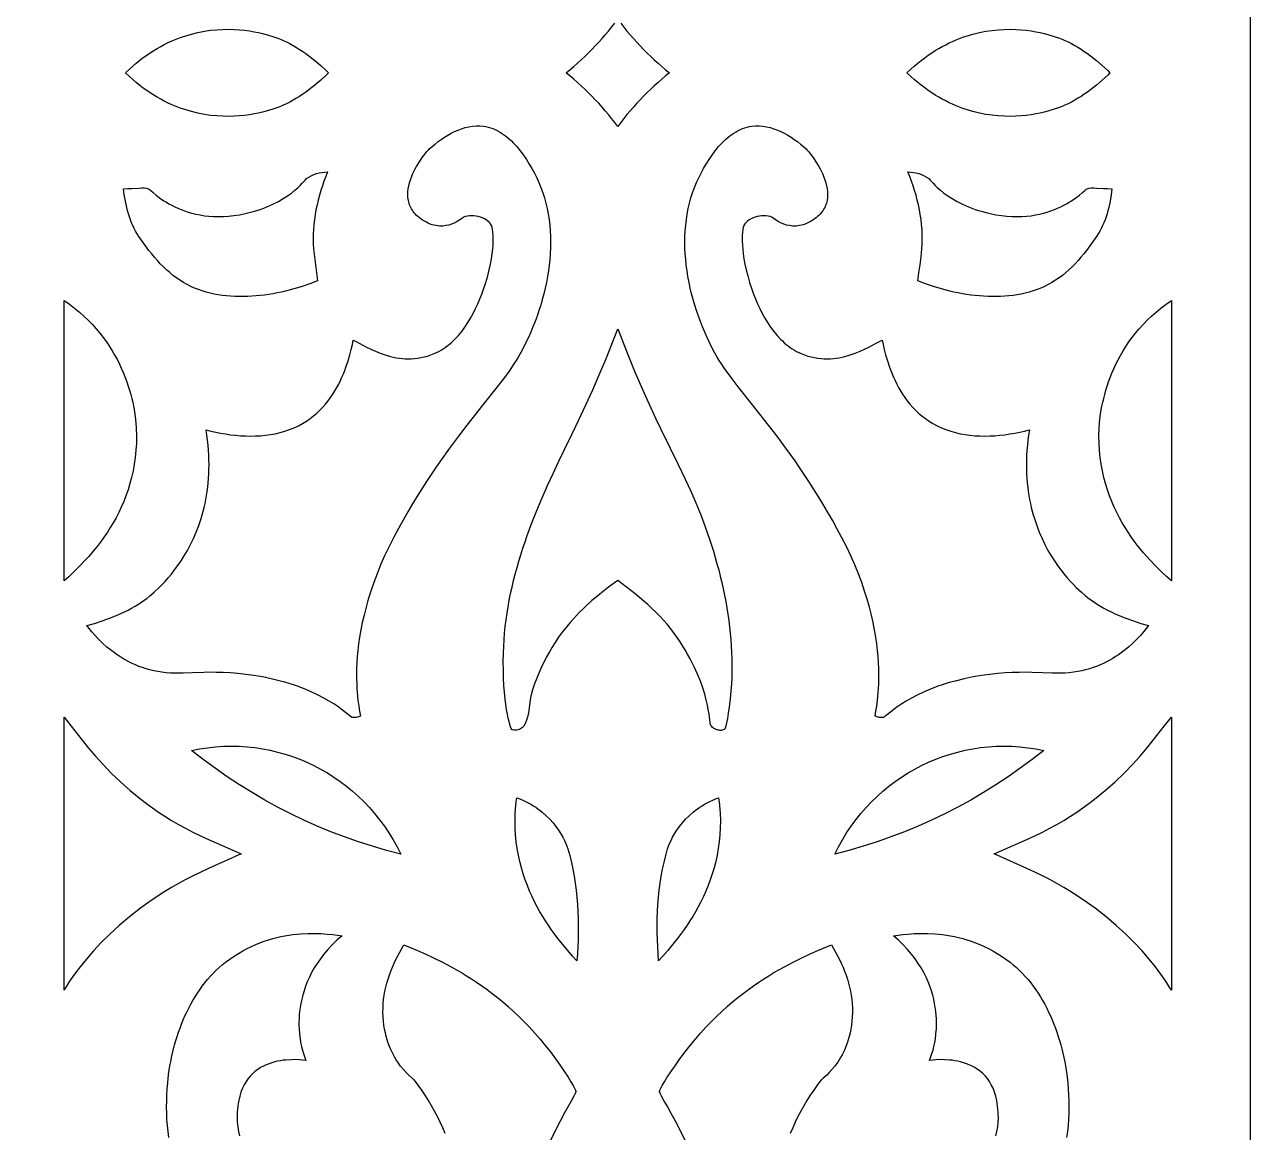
# Model space of a CAD drawing. Extents: x -375 to 375, y -1025 to 1025.
# Drawn here: x 192.5 to 270, y 99.4 to 169.5 of the extents above; entities that cross this region are included whole.
import ezdxf

# ---------------------------------------------------------------- set-up
doc = ezdxf.new("R2010")
doc.units = 0
doc.layers.add('LAYER_1', color=18, linetype='CONTINUOUS')
doc.layers.add('LAYER_2', color=174, linetype='CONTINUOUS')

msp = doc.modelspace()

# ---------------------------------------------------------------- linework, layer by layer
at = {"layer": 'LAYER_1'}
for points in [[(205.751, 169.159), (206.09, 169.137), (206.415, 169.105), (206.723, 169.063), (207.015, 169.014), (207.29, 168.958), (207.546, 168.899), (207.782, 168.838), (208.192, 168.714), (208.511, 168.602), (208.732, 168.514), (208.847, 168.464), (209.063, 168.365), (209.274, 168.259), (209.483, 168.146), (209.689, 168.026), (209.891, 167.9), (210.091, 167.769), (210.287, 167.633), (210.481, 167.491), (210.858, 167.194), (211.223, 166.882), (211.577, 166.558), (211.722, 166.415), (211.577, 166.272), (211.223, 165.947), (210.858, 165.635), (210.481, 165.339), (210.287, 165.197), (210.091, 165.06), (209.891, 164.929), (209.689, 164.804), (209.483, 164.684), (209.274, 164.571), (209.063, 164.465), (208.847, 164.366), (208.732, 164.316), (208.511, 164.228), (208.192, 164.115), (207.782, 163.992), (207.546, 163.93), (207.29, 163.871), (207.015, 163.816), (206.723, 163.767), (206.415, 163.725), (206.09, 163.692), (205.751, 163.67), (205.398, 163.661), (205.032, 163.666), (204.655, 163.687), (204.267, 163.726), (203.869, 163.783), (203.462, 163.862), (203.047, 163.964), (202.837, 164.024), (202.626, 164.09), (202.413, 164.163), (202.199, 164.243), (201.983, 164.329), (201.766, 164.423), (201.549, 164.524), (201.33, 164.632), (201.111, 164.749), (200.891, 164.873), (200.671, 165.006), (200.45, 165.147), (200.229, 165.297), (200.008, 165.456), (199.787, 165.624), (199.567, 165.801), (199.346, 165.987), (199.126, 166.183), (198.906, 166.39), (198.882, 166.415), (198.906, 166.44), (199.126, 166.646), (199.346, 166.843), (199.567, 167.029), (199.787, 167.206), (200.008, 167.374), (200.229, 167.533), (200.45, 167.682), (200.671, 167.824), (200.891, 167.956), (201.111, 168.081), (201.33, 168.197), (201.549, 168.306), (201.766, 168.407), (201.983, 168.501), (202.199, 168.587), (202.413, 168.667), (202.626, 168.739), (202.837, 168.806), (203.047, 168.866), (203.462, 168.967), (203.869, 169.046), (204.267, 169.104), (204.655, 169.143), (205.032, 169.164), (205.398, 169.169)], [(255.16, 169.156), (255.499, 169.135), (255.824, 169.102), (256.133, 169.061), (256.425, 169.012), (256.699, 168.957), (256.955, 168.898), (257.191, 168.837), (257.6, 168.714), (257.919, 168.602), (258.14, 168.514), (258.255, 168.465), (258.47, 168.365), (258.681, 168.259), (258.889, 168.146), (259.094, 168.027), (259.296, 167.901), (259.494, 167.77), (259.69, 167.633), (259.882, 167.492), (260.258, 167.195), (260.621, 166.883), (260.973, 166.558), (261.117, 166.415), (260.973, 166.272), (260.621, 165.947), (260.258, 165.635), (259.882, 165.338), (259.69, 165.197), (259.494, 165.06), (259.296, 164.929), (259.094, 164.803), (258.889, 164.684), (258.681, 164.57), (258.47, 164.464), (258.255, 164.365), (258.14, 164.315), (257.919, 164.228), (257.6, 164.116), (257.191, 163.993), (256.955, 163.931), (256.699, 163.873), (256.425, 163.818), (256.133, 163.769), (255.824, 163.727), (255.499, 163.695), (255.16, 163.673), (254.807, 163.664), (254.441, 163.669), (254.064, 163.691), (253.675, 163.729), (253.277, 163.787), (252.869, 163.866), (252.454, 163.968), (252.244, 164.028), (252.032, 164.094), (251.819, 164.167), (251.604, 164.246), (251.388, 164.333), (251.171, 164.426), (250.953, 164.527), (250.734, 164.636), (250.514, 164.752), (250.293, 164.876), (250.073, 165.009), (249.851, 165.15), (249.63, 165.3), (249.408, 165.458), (249.186, 165.625), (248.964, 165.802), (248.743, 165.988), (248.522, 166.184), (248.301, 166.39), (248.277, 166.415), (248.301, 166.44), (248.522, 166.645), (248.743, 166.841), (248.964, 167.028), (249.186, 167.204), (249.408, 167.372), (249.63, 167.53), (249.851, 167.68), (250.073, 167.821), (250.293, 167.953), (250.514, 168.078), (250.734, 168.194), (250.953, 168.302), (251.171, 168.403), (251.388, 168.497), (251.604, 168.583), (251.819, 168.663), (252.032, 168.735), (252.244, 168.802), (252.454, 168.862), (252.869, 168.963), (253.277, 169.042), (253.675, 169.1), (254.064, 169.139), (254.441, 169.16), (254.807, 169.165)], [(221.283, 163.062), (221.513, 163.041), (221.665, 163.015), (221.814, 162.981), (221.961, 162.938), (222.104, 162.886), (222.245, 162.827), (222.384, 162.76), (222.52, 162.686), (222.653, 162.605), (222.783, 162.518), (222.911, 162.424), (223.035, 162.324), (223.157, 162.219), (223.277, 162.109), (223.393, 161.994), (223.618, 161.75), (223.832, 161.492), (224.034, 161.221), (224.226, 160.94), (224.405, 160.652), (224.574, 160.359), (224.731, 160.065), (224.876, 159.772), (225.01, 159.483), (225.144, 159.164), (225.265, 158.838), (225.371, 158.507), (225.463, 158.171), (225.542, 157.83), (225.609, 157.485), (225.662, 157.136), (225.703, 156.784), (225.731, 156.428), (225.748, 156.07), (225.754, 155.711), (225.748, 155.349), (225.73, 154.986), (225.703, 154.623), (225.665, 154.259), (225.616, 153.895), (225.558, 153.532), (225.49, 153.169), (225.414, 152.808), (225.328, 152.449), (225.233, 152.092), (225.13, 151.738), (225.019, 151.387), (224.901, 151.04), (224.774, 150.696), (224.641, 150.357), (224.501, 150.023), (224.354, 149.694), (224.2, 149.371), (224.041, 149.054), (223.876, 148.744), (223.705, 148.44), (223.58, 148.231), (223.442, 148.015), (223.292, 147.793), (223.131, 147.564), (222.775, 147.083), (222.379, 146.57), (221.481, 145.439), (220.466, 144.152), (219.924, 143.445), (219.365, 142.691), (218.791, 141.888), (218.5, 141.468), (218.207, 141.035), (217.913, 140.589), (217.617, 140.129), (217.321, 139.655), (217.025, 139.167), (216.728, 138.664), (216.433, 138.146), (216.139, 137.614), (215.846, 137.066), (215.543, 136.468), (215.266, 135.881), (215.013, 135.307), (214.784, 134.746), (214.579, 134.197), (214.394, 133.662), (214.231, 133.141), (214.087, 132.634), (213.961, 132.141), (213.853, 131.663), (213.761, 131.201), (213.685, 130.754), (213.623, 130.324), (213.574, 129.91), (213.537, 129.513), (213.511, 129.133), (213.495, 128.771), (213.488, 128.427), (213.489, 128.102), (213.497, 127.796), (213.51, 127.509), (213.529, 127.242), (213.575, 126.768), (213.627, 126.378), (213.676, 126.075), (213.734, 125.743), (213.607, 125.699), (213.475, 125.67), (213.341, 125.658), (213.274, 125.66), (213.208, 125.668), (213.164, 125.69), (213.093, 125.742), (212.866, 125.926), (212.52, 126.195), (212.299, 126.354), (212.044, 126.526), (211.755, 126.706), (211.431, 126.893), (211.069, 127.083), (210.67, 127.273), (210.232, 127.461), (209.754, 127.642), (209.5, 127.729), (209.235, 127.814), (208.96, 127.896), (208.674, 127.974), (208.097, 128.115), (207.54, 128.23), (207.002, 128.322), (206.485, 128.394), (205.989, 128.448), (205.514, 128.485), (205.06, 128.508), (204.628, 128.52), (204.218, 128.522), (203.831, 128.517), (203.127, 128.494), (202.519, 128.47), (202.009, 128.461), (201.726, 128.471), (201.452, 128.491), (201.184, 128.522), (200.923, 128.564), (200.67, 128.614), (200.424, 128.674), (200.185, 128.742), (199.953, 128.818), (199.728, 128.901), (199.51, 128.99), (199.299, 129.086), (199.095, 129.187), (198.898, 129.293), (198.708, 129.403), (198.524, 129.517), (198.348, 129.634), (198.179, 129.754), (198.016, 129.876), (197.711, 130.123), (197.433, 130.372), (197.181, 130.617), (196.956, 130.854), (196.757, 131.079), (196.584, 131.286), (196.437, 131.472), (196.922, 131.616), (197.404, 131.773), (197.882, 131.946), (198.354, 132.136), (198.586, 132.238), (198.816, 132.346), (199.043, 132.459), (199.266, 132.579), (199.485, 132.704), (199.701, 132.836), (199.912, 132.975), (200.119, 133.121), (200.225, 133.199), (200.42, 133.353), (200.688, 133.582), (201.015, 133.887), (201.195, 134.069), (201.384, 134.27), (201.581, 134.491), (201.782, 134.732), (201.987, 134.992), (202.193, 135.272), (202.398, 135.572), (202.602, 135.892), (202.8, 136.233), (202.993, 136.594), (203.177, 136.975), (203.352, 137.377), (203.514, 137.8), (203.663, 138.244), (203.731, 138.473), (203.796, 138.708), (203.856, 138.948), (203.911, 139.194), (203.962, 139.444), (204.007, 139.7), (204.048, 139.962), (204.082, 140.228), (204.111, 140.5), (204.134, 140.778), (204.15, 141.061), (204.16, 141.349), (204.163, 141.642), (204.159, 141.941), (204.148, 142.245), (204.13, 142.555), (204.103, 142.871), (204.069, 143.191), (204.027, 143.517), (203.976, 143.849), (204.279, 143.773), (204.586, 143.704), (204.896, 143.643), (205.208, 143.589), (205.522, 143.543), (205.837, 143.507), (206.154, 143.48), (206.471, 143.464), (206.787, 143.457), (207.103, 143.463), (207.417, 143.48), (207.73, 143.509), (208.04, 143.551), (208.348, 143.607), (208.652, 143.676), (208.952, 143.76), (209.253, 143.862), (209.54, 143.978), (209.813, 144.106), (210.072, 144.245), (210.318, 144.396), (210.55, 144.556), (210.771, 144.726), (210.979, 144.904), (211.175, 145.089), (211.359, 145.281), (211.533, 145.479), (211.696, 145.682), (211.848, 145.89), (211.991, 146.1), (212.124, 146.313), (212.248, 146.528), (212.362, 146.744), (212.469, 146.959), (212.567, 147.174), (212.658, 147.387), (212.741, 147.598), (212.818, 147.805), (212.951, 148.206), (213.061, 148.583), (213.151, 148.931), (213.224, 149.242), (213.282, 149.509), (213.459, 149.428), (213.66, 149.326), (214.128, 149.084), (214.393, 148.954), (214.678, 148.824), (214.982, 148.699), (215.304, 148.585), (215.643, 148.487), (215.818, 148.446), (215.997, 148.41), (216.18, 148.381), (216.367, 148.359), (216.557, 148.344), (216.751, 148.338), (216.947, 148.342), (217.147, 148.354), (217.35, 148.378), (217.556, 148.412), (217.764, 148.458), (217.975, 148.515), (218.189, 148.586), (218.405, 148.671), (218.55, 148.736), (218.691, 148.807), (218.829, 148.884), (218.964, 148.968), (219.095, 149.057), (219.224, 149.151), (219.349, 149.251), (219.471, 149.356), (219.589, 149.465), (219.705, 149.579), (219.927, 149.819), (220.137, 150.075), (220.335, 150.344), (220.521, 150.624), (220.696, 150.913), (220.86, 151.21), (221.012, 151.512), (221.154, 151.818), (221.285, 152.126), (221.406, 152.434), (221.517, 152.739), (221.66, 153.17), (221.779, 153.579), (221.877, 153.964), (221.956, 154.327), (222.017, 154.665), (222.063, 154.979), (222.095, 155.268), (222.116, 155.531), (222.126, 155.768), (222.128, 155.978), (222.123, 156.161), (222.114, 156.317), (222.09, 156.542), (222.069, 156.649), (222.049, 156.707), (222.025, 156.762), (221.963, 156.866), (221.884, 156.961), (221.791, 157.046), (221.686, 157.122), (221.571, 157.189), (221.446, 157.246), (221.315, 157.293), (221.179, 157.329), (221.041, 157.356), (220.901, 157.372), (220.762, 157.377), (220.626, 157.371), (220.495, 157.354), (220.371, 157.325), (220.255, 157.285), (220.182, 157.233), (220.027, 157.12), (219.921, 157.052), (219.796, 156.981), (219.655, 156.912), (219.498, 156.848), (219.326, 156.795), (219.14, 156.755), (218.94, 156.733), (218.835, 156.73), (218.728, 156.733), (218.618, 156.743), (218.505, 156.759), (218.389, 156.784), (218.271, 156.816), (218.15, 156.857), (218.027, 156.907), (217.902, 156.967), (217.775, 157.037), (217.663, 157.106), (217.558, 157.178), (217.461, 157.251), (217.37, 157.326), (217.286, 157.404), (217.209, 157.483), (217.139, 157.563), (217.075, 157.646), (217.017, 157.729), (216.964, 157.815), (216.918, 157.901), (216.877, 157.989), (216.842, 158.077), (216.812, 158.167), (216.766, 158.349), (216.74, 158.533), (216.731, 158.719), (216.738, 158.906), (216.759, 159.093), (216.794, 159.28), (216.841, 159.465), (216.898, 159.648), (216.964, 159.827), (217.037, 160.003), (217.117, 160.174), (217.201, 160.339), (217.289, 160.498), (217.469, 160.794), (217.645, 161.053), (217.807, 161.271), (217.942, 161.44), (218.04, 161.554), (218.089, 161.606), (218.265, 161.763), (218.45, 161.916), (218.641, 162.064), (218.839, 162.208), (219.044, 162.344), (219.254, 162.473), (219.468, 162.592), (219.687, 162.701), (219.909, 162.798), (220.134, 162.882), (220.362, 162.951), (220.591, 163.005), (220.821, 163.043), (221.052, 163.062)], [(239.178, 163.043), (239.408, 163.005), (239.638, 162.951), (239.865, 162.882), (240.09, 162.798), (240.313, 162.701), (240.531, 162.592), (240.746, 162.473), (240.956, 162.344), (241.16, 162.208), (241.358, 162.064), (241.55, 161.916), (241.734, 161.763), (241.911, 161.606), (241.96, 161.554), (242.058, 161.44), (242.193, 161.271), (242.354, 161.053), (242.53, 160.794), (242.71, 160.498), (242.798, 160.339), (242.883, 160.174), (242.962, 160.003), (243.036, 159.827), (243.102, 159.648), (243.159, 159.465), (243.205, 159.28), (243.24, 159.093), (243.262, 158.906), (243.269, 158.719), (243.26, 158.533), (243.233, 158.349), (243.188, 158.167), (243.158, 158.077), (243.122, 157.989), (243.082, 157.901), (243.035, 157.815), (242.983, 157.729), (242.925, 157.646), (242.861, 157.563), (242.79, 157.483), (242.713, 157.404), (242.629, 157.326), (242.539, 157.251), (242.441, 157.178), (242.337, 157.106), (242.225, 157.037), (242.098, 156.967), (241.973, 156.907), (241.85, 156.857), (241.729, 156.816), (241.611, 156.784), (241.495, 156.759), (241.382, 156.743), (241.272, 156.733), (241.164, 156.73), (241.059, 156.733), (240.86, 156.755), (240.673, 156.795), (240.501, 156.848), (240.344, 156.912), (240.203, 156.981), (240.079, 157.052), (239.973, 157.12), (239.818, 157.233), (239.745, 157.285), (239.629, 157.325), (239.504, 157.354), (239.373, 157.371), (239.237, 157.377), (239.098, 157.372), (238.959, 157.356), (238.82, 157.329), (238.684, 157.293), (238.553, 157.246), (238.429, 157.189), (238.313, 157.122), (238.208, 157.046), (238.115, 156.961), (238.037, 156.866), (237.975, 156.762), (237.95, 156.707), (237.931, 156.649), (237.91, 156.542), (237.885, 156.317), (237.876, 156.161), (237.872, 155.978), (237.874, 155.768), (237.884, 155.531), (237.904, 155.268), (237.936, 154.979), (237.982, 154.665), (238.044, 154.327), (238.122, 153.964), (238.221, 153.579), (238.34, 153.17), (238.482, 152.739), (238.593, 152.434), (238.714, 152.126), (238.845, 151.818), (238.987, 151.512), (239.14, 151.21), (239.304, 150.913), (239.478, 150.624), (239.665, 150.344), (239.863, 150.075), (240.073, 149.819), (240.295, 149.579), (240.41, 149.465), (240.529, 149.356), (240.651, 149.251), (240.776, 149.151), (240.904, 149.057), (241.036, 148.968), (241.17, 148.884), (241.308, 148.807), (241.45, 148.736), (241.594, 148.671), (241.81, 148.586), (242.024, 148.515), (242.235, 148.458), (242.444, 148.412), (242.65, 148.378), (242.852, 148.354), (243.052, 148.342), (243.249, 148.338), (243.442, 148.344), (243.633, 148.359), (243.819, 148.381), (244.002, 148.41), (244.181, 148.446), (244.357, 148.487), (244.695, 148.585), (245.017, 148.699), (245.321, 148.824), (245.606, 148.954), (245.872, 149.084), (246.34, 149.326), (246.54, 149.428), (246.717, 149.509), (246.776, 149.242), (246.848, 148.931), (246.938, 148.583), (247.048, 148.206), (247.182, 147.805), (247.258, 147.598), (247.341, 147.387), (247.432, 147.174), (247.531, 146.959), (247.637, 146.744), (247.752, 146.528), (247.876, 146.313), (248.009, 146.1), (248.151, 145.89), (248.304, 145.682), (248.467, 145.479), (248.64, 145.281), (248.825, 145.089), (249.021, 144.904), (249.229, 144.726), (249.449, 144.556), (249.682, 144.396), (249.928, 144.245), (250.187, 144.106), (250.46, 143.978), (250.747, 143.862), (251.048, 143.76), (251.348, 143.676), (251.652, 143.607), (251.959, 143.551), (252.269, 143.509), (252.582, 143.48), (252.897, 143.463), (253.212, 143.457), (253.529, 143.464), (253.846, 143.48), (254.162, 143.507), (254.478, 143.543), (254.792, 143.589), (255.104, 143.643), (255.414, 143.704), (255.72, 143.773), (256.023, 143.849), (255.973, 143.517), (255.93, 143.191), (255.896, 142.871), (255.87, 142.555), (255.851, 142.245), (255.84, 141.941), (255.837, 141.642), (255.84, 141.349), (255.85, 141.061), (255.866, 140.778), (255.889, 140.5), (255.917, 140.228), (255.952, 139.962), (255.992, 139.7), (256.038, 139.444), (256.088, 139.194), (256.144, 138.948), (256.204, 138.708), (256.268, 138.473), (256.337, 138.244), (256.485, 137.8), (256.648, 137.377), (256.822, 136.975), (257.007, 136.594), (257.199, 136.233), (257.398, 135.892), (257.601, 135.572), (257.807, 135.272), (258.013, 134.992), (258.217, 134.732), (258.419, 134.491), (258.615, 134.27), (258.804, 134.069), (258.985, 133.887), (259.311, 133.582), (259.58, 133.353), (259.775, 133.199), (259.881, 133.121), (260.087, 132.975), (260.299, 132.836), (260.514, 132.704), (260.734, 132.579), (260.957, 132.459), (261.183, 132.346), (261.413, 132.238), (261.645, 132.136), (262.117, 131.946), (262.595, 131.773), (263.078, 131.616), (263.562, 131.472), (263.415, 131.286), (263.242, 131.079), (263.043, 130.854), (262.818, 130.617), (262.567, 130.372), (262.289, 130.123), (261.984, 129.876), (261.821, 129.754), (261.651, 129.634), (261.475, 129.517), (261.292, 129.403), (261.102, 129.293), (260.905, 129.187), (260.701, 129.086), (260.49, 128.99), (260.272, 128.901), (260.047, 128.818), (259.815, 128.742), (259.576, 128.674), (259.33, 128.614), (259.076, 128.564), (258.816, 128.522), (258.548, 128.491), (258.273, 128.471), (257.991, 128.461), (257.481, 128.47), (256.872, 128.494), (256.168, 128.517), (255.781, 128.522), (255.372, 128.52), (254.94, 128.508), (254.486, 128.485), (254.011, 128.448), (253.514, 128.394), (252.997, 128.322), (252.46, 128.23), (251.903, 128.115), (251.326, 127.974), (251.04, 127.896), (250.764, 127.814), (250.5, 127.729), (250.245, 127.642), (249.767, 127.461), (249.329, 127.273), (248.93, 127.083), (248.569, 126.893), (248.244, 126.706), (247.955, 126.526), (247.701, 126.354), (247.48, 126.195), (247.133, 125.926), (246.907, 125.742), (246.836, 125.69), (246.792, 125.668), (246.726, 125.66), (246.659, 125.658), (246.525, 125.67), (246.393, 125.699), (246.265, 125.743), (246.323, 126.075), (246.373, 126.378), (246.425, 126.768), (246.471, 127.242), (246.489, 127.509), (246.503, 127.796), (246.51, 128.102), (246.511, 128.427), (246.504, 128.771), (246.489, 129.133), (246.463, 129.513), (246.426, 129.91), (246.377, 130.324), (246.315, 130.754), (246.238, 131.201), (246.147, 131.663), (246.038, 132.141), (245.913, 132.634), (245.769, 133.141), (245.605, 133.662), (245.421, 134.197), (245.215, 134.746), (244.986, 135.307), (244.734, 135.881), (244.457, 136.468), (244.153, 137.066), (243.861, 137.614), (243.567, 138.146), (243.271, 138.664), (242.975, 139.167), (242.679, 139.655), (242.382, 140.129), (242.087, 140.589), (241.792, 141.035), (241.499, 141.468), (241.208, 141.888), (240.635, 142.691), (240.075, 143.445), (239.534, 144.152), (238.519, 145.439), (237.62, 146.57), (237.224, 147.083), (236.869, 147.564), (236.707, 147.793), (236.557, 148.015), (236.42, 148.231), (236.294, 148.44), (236.124, 148.744), (235.959, 149.054), (235.799, 149.371), (235.646, 149.694), (235.499, 150.023), (235.359, 150.357), (235.225, 150.696), (235.099, 151.04), (234.98, 151.387), (234.869, 151.738), (234.766, 152.092), (234.672, 152.449), (234.586, 152.808), (234.509, 153.169), (234.441, 153.532), (234.383, 153.895), (234.335, 154.259), (234.297, 154.623), (234.269, 154.986), (234.252, 155.349), (234.246, 155.711), (234.251, 156.07), (234.268, 156.428), (234.297, 156.784), (234.338, 157.136), (234.391, 157.485), (234.457, 157.83), (234.536, 158.171), (234.629, 158.507), (234.735, 158.838), (234.855, 159.164), (234.989, 159.483), (235.123, 159.772), (235.269, 160.065), (235.426, 160.359), (235.594, 160.652), (235.774, 160.94), (235.965, 161.221), (236.168, 161.492), (236.381, 161.75), (236.606, 161.994), (236.723, 162.109), (236.842, 162.219), (236.964, 162.324), (237.089, 162.424), (237.217, 162.518), (237.347, 162.605), (237.48, 162.686), (237.616, 162.76), (237.754, 162.827), (237.895, 162.886), (238.039, 162.938), (238.185, 162.981), (238.335, 163.015), (238.486, 163.041), (238.716, 163.062), (238.947, 163.062)], [(211.539, 159.863), (211.43, 159.572), (211.327, 159.277), (211.232, 158.98), (211.143, 158.679), (211.062, 158.376), (210.99, 158.071), (210.926, 157.763), (210.871, 157.455), (210.825, 157.145), (210.79, 156.835), (210.764, 156.524), (210.749, 156.213), (210.745, 155.902), (210.752, 155.593), (210.771, 155.284), (210.823, 154.78), (210.889, 154.277), (210.961, 153.776), (211.031, 153.274), (210.544, 153.087), (210.043, 152.915), (209.53, 152.76), (209.008, 152.622), (208.744, 152.561), (208.479, 152.504), (208.212, 152.454), (207.944, 152.408), (207.675, 152.369), (207.406, 152.336), (207.137, 152.309), (206.867, 152.288), (206.598, 152.275), (206.33, 152.268), (206.062, 152.268), (205.796, 152.276), (205.531, 152.292), (205.267, 152.315), (205.006, 152.347), (204.747, 152.386), (204.49, 152.435), (204.236, 152.492), (203.985, 152.558), (203.737, 152.633), (203.493, 152.718), (203.253, 152.812), (203.017, 152.916), (202.785, 153.031), (202.551, 153.16), (202.323, 153.301), (202.102, 153.453), (201.886, 153.615), (201.677, 153.786), (201.474, 153.966), (201.276, 154.153), (201.084, 154.347), (200.897, 154.548), (200.716, 154.754), (200.54, 154.965), (200.369, 155.18), (200.041, 155.619), (199.731, 156.066), (199.624, 156.233), (199.524, 156.404), (199.432, 156.58), (199.346, 156.76), (199.266, 156.943), (199.193, 157.13), (199.126, 157.319), (199.064, 157.511), (199.009, 157.706), (198.959, 157.902), (198.874, 158.297), (198.809, 158.695), (198.761, 159.092), (199.034, 159.096), (199.285, 159.107), (199.723, 159.131), (199.909, 159.137), (200.07, 159.136), (200.208, 159.122), (200.268, 159.109), (200.321, 159.092), (200.379, 159.052), (200.48, 158.967), (200.625, 158.844), (200.812, 158.692), (201.042, 158.518), (201.316, 158.331), (201.469, 158.235), (201.633, 158.139), (201.808, 158.044), (201.994, 157.95), (202.19, 157.859), (202.398, 157.772), (202.616, 157.69), (202.845, 157.613), (203.086, 157.544), (203.337, 157.482), (203.599, 157.429), (203.872, 157.386), (204.156, 157.354), (204.451, 157.333), (204.758, 157.326), (205.075, 157.332), (205.403, 157.354), (205.742, 157.391), (206.093, 157.445), (206.454, 157.518), (206.707, 157.578), (206.949, 157.642), (207.182, 157.711), (207.405, 157.785), (207.619, 157.861), (207.823, 157.941), (208.018, 158.024), (208.203, 158.108), (208.548, 158.283), (208.858, 158.462), (209.135, 158.642), (209.379, 158.819), (209.593, 158.99), (209.777, 159.151), (209.933, 159.3), (210.061, 159.432), (210.243, 159.634), (210.33, 159.73), (210.474, 159.829), (210.628, 159.914), (210.789, 159.985), (210.957, 160.043), (211.13, 160.087), (211.305, 160.12), (211.48, 160.14), (211.655, 160.15)], [(248.519, 160.14), (248.695, 160.12), (248.87, 160.087), (249.042, 160.043), (249.21, 159.985), (249.372, 159.914), (249.525, 159.829), (249.669, 159.73), (249.757, 159.634), (249.938, 159.432), (250.067, 159.3), (250.223, 159.151), (250.407, 158.99), (250.62, 158.819), (250.865, 158.642), (251.142, 158.462), (251.452, 158.283), (251.796, 158.108), (251.982, 158.024), (252.177, 157.941), (252.381, 157.861), (252.594, 157.785), (252.817, 157.711), (253.05, 157.642), (253.293, 157.578), (253.546, 157.518), (253.907, 157.445), (254.257, 157.391), (254.597, 157.354), (254.925, 157.332), (255.242, 157.326), (255.548, 157.333), (255.843, 157.354), (256.127, 157.386), (256.4, 157.429), (256.663, 157.482), (256.914, 157.544), (257.154, 157.613), (257.383, 157.69), (257.602, 157.772), (257.809, 157.859), (258.006, 157.95), (258.192, 158.044), (258.366, 158.139), (258.53, 158.235), (258.683, 158.331), (258.957, 158.518), (259.188, 158.692), (259.375, 158.844), (259.519, 158.967), (259.62, 159.052), (259.679, 159.092), (259.732, 159.109), (259.792, 159.122), (259.929, 159.136), (260.091, 159.137), (260.276, 159.131), (260.714, 159.107), (260.966, 159.096), (261.238, 159.092), (261.191, 158.695), (261.126, 158.297), (261.041, 157.902), (260.991, 157.706), (260.935, 157.511), (260.874, 157.319), (260.807, 157.13), (260.733, 156.943), (260.654, 156.76), (260.568, 156.58), (260.475, 156.404), (260.375, 156.233), (260.269, 156.066), (259.959, 155.619), (259.631, 155.18), (259.46, 154.965), (259.283, 154.754), (259.102, 154.548), (258.916, 154.347), (258.724, 154.153), (258.526, 153.966), (258.323, 153.786), (258.113, 153.615), (257.898, 153.453), (257.677, 153.301), (257.449, 153.16), (257.214, 153.031), (256.983, 152.916), (256.746, 152.812), (256.506, 152.718), (256.262, 152.633), (256.014, 152.558), (255.763, 152.492), (255.509, 152.435), (255.253, 152.386), (254.994, 152.347), (254.732, 152.315), (254.469, 152.292), (254.204, 152.276), (253.937, 152.268), (253.67, 152.268), (253.401, 152.275), (253.132, 152.288), (252.863, 152.309), (252.594, 152.336), (252.324, 152.369), (252.056, 152.408), (251.788, 152.454), (251.521, 152.504), (251.255, 152.561), (250.991, 152.622), (250.469, 152.76), (249.957, 152.915), (249.456, 153.087), (248.969, 153.274), (249.038, 153.776), (249.11, 154.277), (249.177, 154.78), (249.229, 155.284), (249.248, 155.593), (249.255, 155.902), (249.251, 156.213), (249.236, 156.524), (249.21, 156.835), (249.174, 157.145), (249.129, 157.455), (249.074, 157.763), (249.01, 158.071), (248.937, 158.376), (248.856, 158.679), (248.768, 158.98), (248.672, 159.277), (248.569, 159.572), (248.46, 159.863), (248.345, 160.15)], [(195.339, 151.786), (195.661, 151.545), (195.967, 151.296), (196.257, 151.04), (196.531, 150.779), (196.79, 150.513), (197.035, 150.242), (197.265, 149.967), (197.481, 149.689), (197.684, 149.408), (197.874, 149.126), (198.051, 148.842), (198.216, 148.558), (198.369, 148.274), (198.51, 147.991), (198.641, 147.71), (198.761, 147.43), (198.87, 147.154), (198.97, 146.881), (199.061, 146.612), (199.142, 146.348), (199.215, 146.09), (199.28, 145.837), (199.337, 145.592), (199.386, 145.354), (199.429, 145.125), (199.496, 144.693), (199.539, 144.302), (199.564, 143.958), (199.577, 143.479), (199.57, 143.011), (199.544, 142.555), (199.5, 142.11), (199.439, 141.677), (199.361, 141.256), (199.269, 140.846), (199.162, 140.447), (199.043, 140.06), (198.911, 139.685), (198.768, 139.32), (198.616, 138.968), (198.454, 138.627), (198.284, 138.297), (198.107, 137.978), (197.924, 137.671), (197.736, 137.376), (197.544, 137.091), (197.349, 136.818), (197.152, 136.557), (196.954, 136.307), (196.756, 136.068), (196.559, 135.84), (196.364, 135.624), (195.985, 135.226), (195.625, 134.872), (195.294, 134.564), (195, 134.301), (195, 152.019)], [(265, 134.3), (264.705, 134.564), (264.374, 134.872), (264.015, 135.226), (263.635, 135.624), (263.44, 135.84), (263.243, 136.068), (263.045, 136.307), (262.847, 136.557), (262.65, 136.818), (262.455, 137.091), (262.263, 137.376), (262.076, 137.671), (261.893, 137.978), (261.716, 138.297), (261.546, 138.627), (261.384, 138.968), (261.231, 139.32), (261.088, 139.685), (260.957, 140.06), (260.837, 140.447), (260.731, 140.846), (260.638, 141.256), (260.561, 141.677), (260.5, 142.11), (260.456, 142.555), (260.43, 143.011), (260.423, 143.479), (260.436, 143.958), (260.46, 144.302), (260.504, 144.693), (260.57, 145.125), (260.613, 145.354), (260.663, 145.592), (260.72, 145.837), (260.785, 146.09), (260.858, 146.348), (260.939, 146.612), (261.029, 146.881), (261.129, 147.154), (261.239, 147.43), (261.359, 147.71), (261.489, 147.991), (261.631, 148.274), (261.784, 148.558), (261.948, 148.842), (262.126, 149.126), (262.315, 149.408), (262.518, 149.689), (262.734, 149.967), (262.965, 150.242), (263.209, 150.513), (263.468, 150.779), (263.743, 151.04), (264.033, 151.296), (264.339, 151.545), (264.661, 151.786), (265, 152.02)], [(230.357, 149.297), (230.713, 148.404), (231.065, 147.552), (231.412, 146.742), (231.753, 145.971), (232.085, 145.24), (232.408, 144.549), (232.72, 143.895), (233.305, 142.7), (233.826, 141.65), (234.272, 140.741), (234.463, 140.337), (234.63, 139.966), (234.944, 139.226), (235.244, 138.476), (235.529, 137.716), (235.796, 136.947), (236.046, 136.171), (236.163, 135.78), (236.275, 135.387), (236.382, 134.993), (236.483, 134.598), (236.579, 134.201), (236.668, 133.803), (236.752, 133.404), (236.829, 133.005), (236.9, 132.604), (236.965, 132.203), (237.022, 131.801), (237.073, 131.399), (237.116, 130.996), (237.152, 130.593), (237.181, 130.19), (237.201, 129.787), (237.214, 129.384), (237.219, 128.982), (237.215, 128.579), (237.204, 128.178), (237.183, 127.777), (237.154, 127.376), (237.102, 126.828), (237.046, 126.349), (236.99, 125.939), (236.935, 125.599), (236.883, 125.329), (236.836, 125.13), (236.798, 125.002), (236.782, 124.964), (236.77, 124.945), (236.723, 124.909), (236.67, 124.882), (236.612, 124.864), (236.549, 124.854), (236.484, 124.852), (236.416, 124.857), (236.348, 124.87), (236.279, 124.888), (236.212, 124.913), (236.147, 124.943), (236.085, 124.978), (236.028, 125.018), (235.976, 125.062), (235.93, 125.11), (235.892, 125.16), (235.863, 125.214), (235.85, 125.268), (235.837, 125.366), (235.8, 125.687), (235.77, 125.907), (235.727, 126.164), (235.67, 126.457), (235.594, 126.785), (235.496, 127.145), (235.374, 127.536), (235.225, 127.956), (235.044, 128.405), (234.942, 128.639), (234.83, 128.88), (234.709, 129.127), (234.579, 129.379), (234.439, 129.638), (234.288, 129.902), (234.126, 130.171), (233.953, 130.446), (233.76, 130.734), (233.557, 131.015), (233.344, 131.289), (233.123, 131.556), (232.893, 131.817), (232.656, 132.071), (232.411, 132.319), (232.161, 132.562), (231.904, 132.799), (231.643, 133.03), (231.377, 133.256), (231.107, 133.477), (230.557, 133.905), (230, 134.316), (229.424, 133.898), (229.093, 133.647), (228.739, 133.365), (228.367, 133.052), (227.983, 132.705), (227.787, 132.518), (227.59, 132.322), (227.393, 132.117), (227.195, 131.903), (226.997, 131.679), (226.801, 131.445), (226.606, 131.201), (226.414, 130.946), (226.224, 130.681), (226.038, 130.406), (225.856, 130.119), (225.679, 129.821), (225.507, 129.512), (225.341, 129.192), (225.182, 128.86), (225.029, 128.515), (224.885, 128.159), (224.748, 127.79), (224.621, 127.409), (224.504, 127.015), (224.483, 126.917), (224.465, 126.789), (224.429, 126.463), (224.407, 126.276), (224.38, 126.08), (224.344, 125.882), (224.3, 125.687), (224.243, 125.5), (224.172, 125.326), (224.131, 125.246), (224.086, 125.172), (224.036, 125.104), (223.982, 125.043), (223.922, 124.99), (223.857, 124.945), (223.787, 124.908), (223.711, 124.882), (223.629, 124.866), (223.54, 124.861), (223.445, 124.868), (223.343, 124.887), (223.328, 124.896), (223.31, 124.914), (223.271, 124.98), (223.226, 125.084), (223.178, 125.227), (223.127, 125.407), (223.075, 125.624), (223.023, 125.878), (222.972, 126.169), (222.924, 126.495), (222.88, 126.857), (222.842, 127.253), (222.81, 127.684), (222.786, 128.149), (222.771, 128.648), (222.767, 129.18), (222.774, 129.745), (222.79, 130.165), (222.814, 130.584), (222.848, 131.003), (222.89, 131.421), (222.942, 131.838), (223.002, 132.254), (223.069, 132.67), (223.145, 133.084), (223.229, 133.498), (223.32, 133.91), (223.417, 134.322), (223.522, 134.732), (223.633, 135.141), (223.751, 135.548), (223.874, 135.955), (224.004, 136.36), (224.139, 136.763), (224.279, 137.166), (224.574, 137.965), (224.886, 138.759), (225.214, 139.545), (225.556, 140.325), (225.909, 141.096), (226.271, 141.86), (226.64, 142.616), (227.098, 143.55), (227.548, 144.488), (227.988, 145.432), (228.417, 146.381), (228.834, 147.335), (229.238, 148.294), (229.627, 149.26), (230, 150.232)], [(195.448, 125.118), (196.143, 124.226), (196.543, 123.735), (196.982, 123.222), (197.462, 122.692), (197.987, 122.149), (198.559, 121.598), (199.182, 121.046), (199.857, 120.496), (200.216, 120.223), (200.589, 119.953), (200.977, 119.687), (201.38, 119.424), (201.798, 119.166), (202.232, 118.912), (202.682, 118.665), (203.148, 118.424), (203.632, 118.189), (204.132, 117.963), (206.194, 117.044), (204.132, 116.125), (203.637, 115.898), (203.157, 115.665), (202.691, 115.425), (202.239, 115.179), (201.802, 114.928), (201.378, 114.672), (200.574, 114.149), (199.823, 113.614), (199.126, 113.071), (198.482, 112.525), (197.889, 111.981), (197.346, 111.442), (196.853, 110.915), (196.408, 110.402), (196.01, 109.909), (195.658, 109.439), (195.351, 108.998), (195.088, 108.59), (195, 108.441), (195, 125.697)], [(265, 108.44), (264.911, 108.59), (264.648, 108.998), (264.341, 109.439), (263.99, 109.909), (263.592, 110.402), (263.146, 110.915), (262.653, 111.442), (262.111, 111.981), (261.518, 112.525), (260.873, 113.071), (260.176, 113.614), (259.426, 114.149), (258.621, 114.672), (258.197, 114.928), (257.76, 115.179), (257.308, 115.425), (256.843, 115.665), (256.362, 115.898), (255.868, 116.125), (253.806, 117.044), (255.868, 117.963), (256.368, 118.189), (256.851, 118.424), (257.318, 118.665), (257.768, 118.912), (258.202, 119.166), (258.62, 119.424), (259.023, 119.687), (259.41, 119.953), (259.783, 120.223), (260.142, 120.496), (260.818, 121.046), (261.44, 121.598), (262.012, 122.149), (262.537, 122.692), (263.018, 123.222), (263.456, 123.735), (263.856, 124.226), (264.551, 125.118), (265, 125.698)], [(206.072, 123.845), (206.566, 123.813), (207.057, 123.761), (207.543, 123.688), (208.025, 123.595), (208.502, 123.482), (208.973, 123.349), (209.437, 123.197), (209.895, 123.027), (210.345, 122.837), (210.787, 122.629), (211.22, 122.403), (211.644, 122.159), (212.058, 121.898), (212.462, 121.619), (212.855, 121.323), (213.236, 121.011), (213.605, 120.682), (213.961, 120.337), (214.304, 119.976), (214.633, 119.6), (214.948, 119.208), (215.248, 118.801), (215.532, 118.38), (215.799, 117.944), (216.05, 117.494), (216.284, 117.03), (215.384, 117.265), (214.492, 117.525), (213.608, 117.808), (212.732, 118.115), (211.866, 118.446), (211.009, 118.801), (210.162, 119.179), (209.326, 119.579), (208.5, 120.003), (207.686, 120.449), (206.884, 120.917), (206.094, 121.407), (205.317, 121.92), (204.552, 122.454), (203.802, 123.009), (203.066, 123.586), (203.569, 123.684), (204.072, 123.76), (204.574, 123.814), (205.075, 123.846), (205.575, 123.856)], [(254.924, 123.846), (255.425, 123.814), (255.928, 123.76), (256.431, 123.684), (256.934, 123.586), (256.197, 123.009), (255.447, 122.454), (254.683, 121.92), (253.906, 121.407), (253.116, 120.917), (252.313, 120.449), (251.499, 120.003), (250.674, 119.579), (249.837, 119.179), (248.991, 118.801), (248.134, 118.446), (247.267, 118.115), (246.392, 117.808), (245.508, 117.525), (244.615, 117.265), (243.715, 117.03), (243.949, 117.494), (244.2, 117.944), (244.468, 118.38), (244.752, 118.801), (245.052, 119.208), (245.366, 119.6), (245.695, 119.976), (246.038, 120.337), (246.395, 120.682), (246.764, 121.011), (247.145, 121.323), (247.537, 121.619), (247.941, 121.898), (248.355, 122.159), (248.779, 122.403), (249.212, 122.629), (249.654, 122.837), (250.104, 123.027), (250.562, 123.197), (251.027, 123.349), (251.498, 123.482), (251.974, 123.595), (252.456, 123.688), (252.943, 123.761), (253.433, 123.813), (253.928, 123.845), (254.425, 123.856)], [(223.81, 120.519), (223.993, 120.443), (224.17, 120.362), (224.341, 120.276), (224.505, 120.185), (224.663, 120.091), (224.814, 119.993), (224.96, 119.892), (225.099, 119.788), (225.233, 119.682), (225.482, 119.462), (225.709, 119.236), (225.914, 119.006), (226.097, 118.776), (226.26, 118.547), (226.403, 118.323), (226.527, 118.106), (226.632, 117.899), (226.719, 117.704), (226.789, 117.525), (226.843, 117.364), (226.965, 116.937), (227.073, 116.506), (227.167, 116.071), (227.249, 115.633), (227.319, 115.192), (227.377, 114.749), (227.424, 114.303), (227.46, 113.856), (227.485, 113.408), (227.501, 112.96), (227.507, 112.51), (227.505, 112.062), (227.494, 111.613), (227.475, 111.166), (227.448, 110.72), (227.415, 110.276), (227.146, 110.582), (226.841, 110.935), (226.51, 111.334), (226.16, 111.78), (225.981, 112.021), (225.8, 112.273), (225.619, 112.536), (225.439, 112.81), (225.26, 113.096), (225.085, 113.393), (224.913, 113.701), (224.746, 114.02), (224.585, 114.35), (224.432, 114.692), (224.286, 115.044), (224.15, 115.407), (224.024, 115.781), (223.909, 116.165), (223.807, 116.56), (223.718, 116.966), (223.644, 117.383), (223.585, 117.81), (223.543, 118.248), (223.518, 118.696), (223.513, 119.154), (223.527, 119.622), (223.562, 120.101), (223.588, 120.345), (223.619, 120.59)], [(236.411, 120.345), (236.437, 120.101), (236.472, 119.622), (236.487, 119.154), (236.481, 118.696), (236.457, 118.248), (236.415, 117.81), (236.356, 117.383), (236.282, 116.966), (236.193, 116.56), (236.09, 116.165), (235.976, 115.781), (235.85, 115.407), (235.713, 115.044), (235.568, 114.692), (235.414, 114.35), (235.253, 114.02), (235.087, 113.701), (234.915, 113.393), (234.739, 113.096), (234.561, 112.81), (234.381, 112.536), (234.2, 112.273), (234.019, 112.021), (233.84, 111.78), (233.49, 111.334), (233.158, 110.935), (232.854, 110.582), (232.585, 110.276), (232.551, 110.72), (232.525, 111.166), (232.506, 111.613), (232.495, 112.062), (232.492, 112.51), (232.499, 112.96), (232.514, 113.408), (232.54, 113.856), (232.576, 114.303), (232.622, 114.749), (232.68, 115.192), (232.75, 115.633), (232.832, 116.071), (232.927, 116.506), (233.035, 116.937), (233.157, 117.364), (233.21, 117.525), (233.281, 117.704), (233.368, 117.899), (233.473, 118.106), (233.597, 118.323), (233.739, 118.547), (233.902, 118.776), (234.086, 119.006), (234.29, 119.236), (234.517, 119.462), (234.767, 119.682), (234.9, 119.788), (235.04, 119.892), (235.185, 119.993), (235.337, 120.091), (235.495, 120.185), (235.659, 120.276), (235.829, 120.362), (236.006, 120.443), (236.19, 120.519), (236.38, 120.59)]]:
    msp.add_lwpolyline(points, close=True, dxfattribs=at)
for points in [[(230.189, 169.547), (230.383, 169.299), (230.582, 169.055), (230.785, 168.814), (230.991, 168.576), (231.202, 168.343), (231.417, 168.112), (231.636, 167.886), (231.858, 167.664), (232.085, 167.445), (232.314, 167.231), (232.547, 167.021), (232.784, 166.815), (233.024, 166.613), (233.267, 166.415), (233.024, 166.217), (232.784, 166.015), (232.547, 165.809), (232.314, 165.599), (232.085, 165.385), (231.858, 165.166), (231.636, 164.944), (231.417, 164.717), (231.202, 164.487), (230.991, 164.253), (230.785, 164.016), (230.582, 163.775), (230.383, 163.53), (230.189, 163.283), (230, 163.032), (229.81, 163.283), (229.616, 163.53), (229.418, 163.775), (229.215, 164.016), (229.008, 164.253), (228.797, 164.487), (228.582, 164.717), (228.364, 164.944), (228.141, 165.166), (227.915, 165.385), (227.685, 165.599), (227.452, 165.809), (227.216, 166.015), (226.976, 166.217), (226.733, 166.415), (226.976, 166.613), (227.216, 166.815), (227.452, 167.021), (227.685, 167.231), (227.915, 167.445), (228.141, 167.664), (228.364, 167.886), (228.582, 168.112), (228.797, 168.343), (229.008, 168.576), (229.215, 168.814), (229.418, 169.055), (229.616, 169.299), (229.81, 169.547)], [(201.623, 99.11), (201.572, 99.493), (201.534, 99.879), (201.506, 100.266), (201.489, 100.654), (201.483, 101.041), (201.486, 101.428), (201.499, 101.814), (201.521, 102.198), (201.552, 102.579), (201.611, 103.109), (201.649, 103.376), (201.692, 103.643), (201.741, 103.911), (201.795, 104.179), (201.855, 104.447), (201.92, 104.715), (201.991, 104.982), (202.067, 105.247), (202.149, 105.512), (202.236, 105.774), (202.329, 106.035), (202.428, 106.293), (202.533, 106.549), (202.643, 106.801), (202.759, 107.051), (202.88, 107.297), (203.008, 107.539), (203.141, 107.776), (203.28, 108.01), (203.425, 108.239), (203.575, 108.462), (203.732, 108.68), (203.894, 108.893), (204.063, 109.099), (204.237, 109.299), (204.417, 109.493), (204.603, 109.679), (204.796, 109.859), (204.994, 110.031), (205.198, 110.194), (205.472, 110.397), (205.746, 110.585), (206.02, 110.759), (206.295, 110.919), (206.569, 111.066), (206.842, 111.199), (207.115, 111.321), (207.386, 111.431), (207.655, 111.529), (207.922, 111.617), (208.187, 111.695), (208.449, 111.763), (208.708, 111.821), (208.964, 111.871), (209.216, 111.913), (209.463, 111.947), (209.706, 111.974), (209.944, 111.995), (210.405, 112.018), (210.842, 112.02), (211.252, 112.006), (211.633, 111.979), (211.982, 111.945), (212.574, 111.867), (212.25, 111.584), (211.953, 111.296), (211.68, 111.006), (211.431, 110.714), (211.205, 110.421), (211, 110.127), (210.816, 109.834), (210.651, 109.542), (210.506, 109.251), (210.378, 108.963), (210.266, 108.679), (210.17, 108.399), (210.089, 108.123), (210.022, 107.854), (209.967, 107.591), (209.924, 107.336), (209.892, 107.088), (209.869, 106.849), (209.855, 106.62), (209.849, 106.402), (209.849, 106.194), (209.855, 105.999), (209.88, 105.647), (209.916, 105.353), (209.955, 105.122), (210.008, 104.875), (210.069, 104.65), (210.139, 104.429), (210.286, 103.986), (210.081, 104.013), (209.884, 104.03), (209.637, 104.04), (209.347, 104.038), (209.026, 104.018), (208.856, 103.999), (208.681, 103.973), (208.502, 103.94), (208.322, 103.898), (208.14, 103.847), (207.958, 103.785), (207.777, 103.714), (207.598, 103.63), (207.422, 103.534), (207.251, 103.426), (207.086, 103.303), (206.927, 103.166), (206.776, 103.013), (206.634, 102.845), (206.503, 102.659), (206.383, 102.456), (206.275, 102.234), (206.181, 101.994), (206.101, 101.733), (206.038, 101.451), (206.006, 101.27), (205.981, 101.092), (205.962, 100.917), (205.949, 100.746), (205.941, 100.579), (205.938, 100.415), (205.949, 100.097), (205.98, 99.793), (206.029, 99.502), (206.095, 99.225)], [(253.904, 99.225), (253.97, 99.502), (254.019, 99.793), (254.05, 100.097), (254.061, 100.415), (254.059, 100.579), (254.051, 100.746), (254.038, 100.917), (254.018, 101.092), (253.993, 101.27), (253.962, 101.451), (253.898, 101.733), (253.819, 101.994), (253.725, 102.234), (253.617, 102.456), (253.497, 102.659), (253.365, 102.845), (253.223, 103.013), (253.073, 103.166), (252.914, 103.303), (252.748, 103.426), (252.577, 103.534), (252.402, 103.63), (252.223, 103.714), (252.042, 103.785), (251.86, 103.847), (251.678, 103.898), (251.497, 103.94), (251.319, 103.973), (251.144, 103.999), (250.974, 104.018), (250.652, 104.038), (250.363, 104.04), (250.115, 104.03), (249.918, 104.013), (249.713, 103.986), (249.86, 104.429), (249.931, 104.65), (249.991, 104.875), (250.045, 105.122), (250.083, 105.353), (250.119, 105.647), (250.144, 105.999), (250.15, 106.194), (250.151, 106.402), (250.144, 106.62), (250.13, 106.849), (250.108, 107.088), (250.075, 107.336), (250.032, 107.591), (249.978, 107.854), (249.91, 108.123), (249.829, 108.399), (249.733, 108.679), (249.622, 108.963), (249.494, 109.251), (249.348, 109.542), (249.184, 109.834), (249, 110.127), (248.795, 110.421), (248.568, 110.714), (248.319, 111.006), (248.046, 111.296), (247.749, 111.584), (247.426, 111.867), (248.017, 111.945), (248.366, 111.979), (248.748, 112.006), (249.158, 112.02), (249.595, 112.018), (250.055, 111.995), (250.293, 111.974), (250.536, 111.947), (250.784, 111.913), (251.036, 111.871), (251.291, 111.821), (251.55, 111.763), (251.812, 111.695), (252.077, 111.617), (252.344, 111.529), (252.614, 111.431), (252.885, 111.321), (253.157, 111.199), (253.431, 111.066), (253.705, 110.919), (253.979, 110.759), (254.254, 110.585), (254.528, 110.397), (254.801, 110.194), (255.006, 110.031), (255.204, 109.859), (255.396, 109.679), (255.582, 109.493), (255.763, 109.299), (255.937, 109.099), (256.105, 108.893), (256.268, 108.68), (256.424, 108.462), (256.575, 108.239), (256.72, 108.01), (256.859, 107.776), (256.992, 107.539), (257.119, 107.297), (257.241, 107.051), (257.357, 106.801), (257.467, 106.549), (257.571, 106.293), (257.67, 106.035), (257.763, 105.774), (257.851, 105.512), (257.933, 105.247), (258.009, 104.982), (258.08, 104.715), (258.145, 104.447), (258.205, 104.179), (258.259, 103.911), (258.307, 103.643), (258.351, 103.376), (258.388, 103.109), (258.448, 102.579), (258.478, 102.198), (258.501, 101.814), (258.513, 101.428), (258.517, 101.041), (258.51, 100.654), (258.493, 100.266), (258.466, 99.879), (258.427, 99.493), (258.377, 99.11)], [(219.089, 99.369), (218.937, 99.73), (218.776, 100.087), (218.604, 100.439), (218.423, 100.786), (218.233, 101.127), (218.034, 101.462), (217.827, 101.791), (217.61, 102.114), (217.385, 102.429), (217.152, 102.736), (217.112, 102.775), (217.034, 102.841), (216.788, 103.062), (216.63, 103.219), (216.458, 103.408), (216.277, 103.631), (216.091, 103.888), (215.999, 104.03), (215.908, 104.181), (215.819, 104.341), (215.733, 104.511), (215.649, 104.69), (215.57, 104.878), (215.496, 105.077), (215.428, 105.285), (215.365, 105.503), (215.31, 105.731), (215.262, 105.97), (215.222, 106.219), (215.192, 106.479), (215.171, 106.749), (215.161, 107.03), (215.162, 107.322), (215.174, 107.584), (215.198, 107.846), (215.234, 108.107), (215.28, 108.366), (215.337, 108.625), (215.404, 108.882), (215.48, 109.136), (215.564, 109.389), (215.657, 109.639), (215.758, 109.887), (215.865, 110.131), (215.979, 110.372), (216.099, 110.609), (216.224, 110.843), (216.354, 111.072), (216.489, 111.297), (217.34, 110.936), (217.83, 110.72), (218.358, 110.476), (218.918, 110.2), (219.508, 109.889), (219.812, 109.719), (220.123, 109.539), (220.438, 109.348), (220.758, 109.147), (221.081, 108.934), (221.409, 108.71), (221.739, 108.473), (222.072, 108.224), (222.407, 107.962), (222.743, 107.686), (223.08, 107.396), (223.417, 107.092), (223.755, 106.774), (224.091, 106.44), (224.426, 106.09), (224.76, 105.725), (225.091, 105.343), (225.419, 104.944), (225.744, 104.528), (226.065, 104.094), (226.376, 103.654), (226.642, 103.264), (226.864, 102.926), (227.043, 102.641), (227.181, 102.41), (227.277, 102.235), (227.335, 102.116), (227.355, 102.057), (227.348, 102.007), (227.325, 101.938), (227.285, 101.849), (227.231, 101.742), (227.081, 101.467), (226.88, 101.112), (226.635, 100.674), (226.353, 100.152), (226.039, 99.544), (225.702, 98.849)], [(234.298, 98.849), (233.96, 99.544), (233.647, 100.152), (233.365, 100.674), (233.12, 101.112), (232.919, 101.467), (232.768, 101.742), (232.714, 101.849), (232.675, 101.938), (232.651, 102.007), (232.644, 102.057), (232.664, 102.116), (232.722, 102.235), (232.819, 102.41), (232.956, 102.641), (233.135, 102.926), (233.357, 103.264), (233.623, 103.654), (233.934, 104.094), (234.255, 104.528), (234.58, 104.944), (234.909, 105.343), (235.24, 105.725), (235.573, 106.09), (235.908, 106.44), (236.245, 106.774), (236.582, 107.092), (236.92, 107.396), (237.257, 107.686), (237.593, 107.962), (237.928, 108.224), (238.26, 108.473), (238.591, 108.71), (238.918, 108.934), (239.242, 109.147), (239.562, 109.348), (239.877, 109.539), (240.187, 109.719), (240.491, 109.889), (241.081, 110.2), (241.642, 110.476), (242.17, 110.72), (242.66, 110.936), (243.51, 111.297), (243.645, 111.072), (243.775, 110.843), (243.901, 110.609), (244.021, 110.372), (244.135, 110.131), (244.242, 109.887), (244.342, 109.639), (244.435, 109.389), (244.52, 109.136), (244.596, 108.882), (244.662, 108.625), (244.719, 108.366), (244.766, 108.107), (244.801, 107.846), (244.825, 107.584), (244.838, 107.322), (244.839, 107.03), (244.828, 106.749), (244.808, 106.479), (244.777, 106.219), (244.738, 105.97), (244.69, 105.731), (244.634, 105.503), (244.572, 105.285), (244.503, 105.077), (244.429, 104.878), (244.35, 104.69), (244.267, 104.511), (244.181, 104.341), (244.092, 104.181), (244.001, 104.03), (243.908, 103.888), (243.723, 103.631), (243.541, 103.408), (243.369, 103.219), (243.212, 103.062), (242.965, 102.841), (242.887, 102.775), (242.847, 102.736), (242.614, 102.429), (242.389, 102.114), (242.173, 101.791), (241.965, 101.462), (241.766, 101.127), (241.576, 100.786), (241.395, 100.439), (241.224, 100.087), (241.062, 99.73), (240.91, 99.369)]]:
    msp.add_lwpolyline(points, dxfattribs=at)
at = {"layer": 'LAYER_2'}
msp.add_lwpolyline([(-270, 940), (-270, -940), (270, -940), (270, 940)], close=True, dxfattribs=at)

doc.saveas('drawing.dxf')
